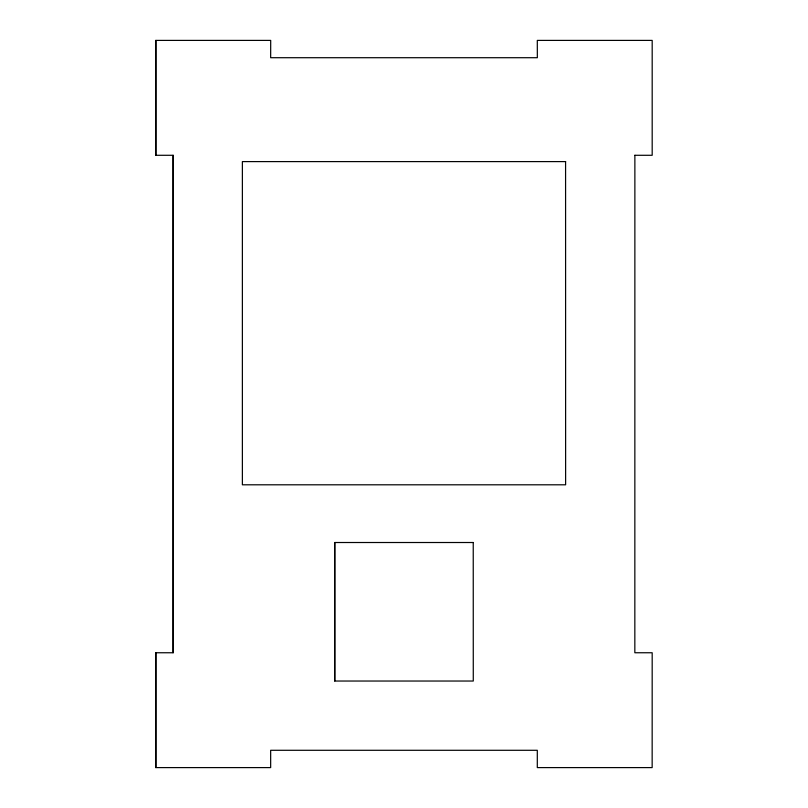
<?xml version="1.0" encoding="UTF-8"?>
<svg xmlns="http://www.w3.org/2000/svg" width="808" height="808" viewBox="0 0 808 808"><rect width="100%" height="100%" fill="white"/><g stroke="black" fill="none" stroke-linecap="round" stroke-linejoin="round"><path stroke-width="1.21" d="M634.876 155.287L634.835 652.753L652.187 652.753L652.157 767.6L537.3 767.6L537.3 750.289L270.66 750.289L270.66 767.6L155.813 767.6L155.813 652.753L173.165 652.753L173.165 155.287L155.813 155.287L155.813 40.4L270.7 40.4L270.66 57.711L537.34 57.711L537.3 40.4L652.187 40.4L652.187 155.287L634.835 155.287M473.276 542.511L334.724 542.511L334.724 681.033L473.276 681.033L473.236 542.511M334.764 542.511L334.764 681.033M173.124 155.287L173.124 652.753M155.843 40.4L155.843 155.287M155.843 652.753L155.843 767.6M565.62 161.6L242.38 161.6L242.38 484.8L565.62 484.8L565.58 161.6"/></g></svg>
